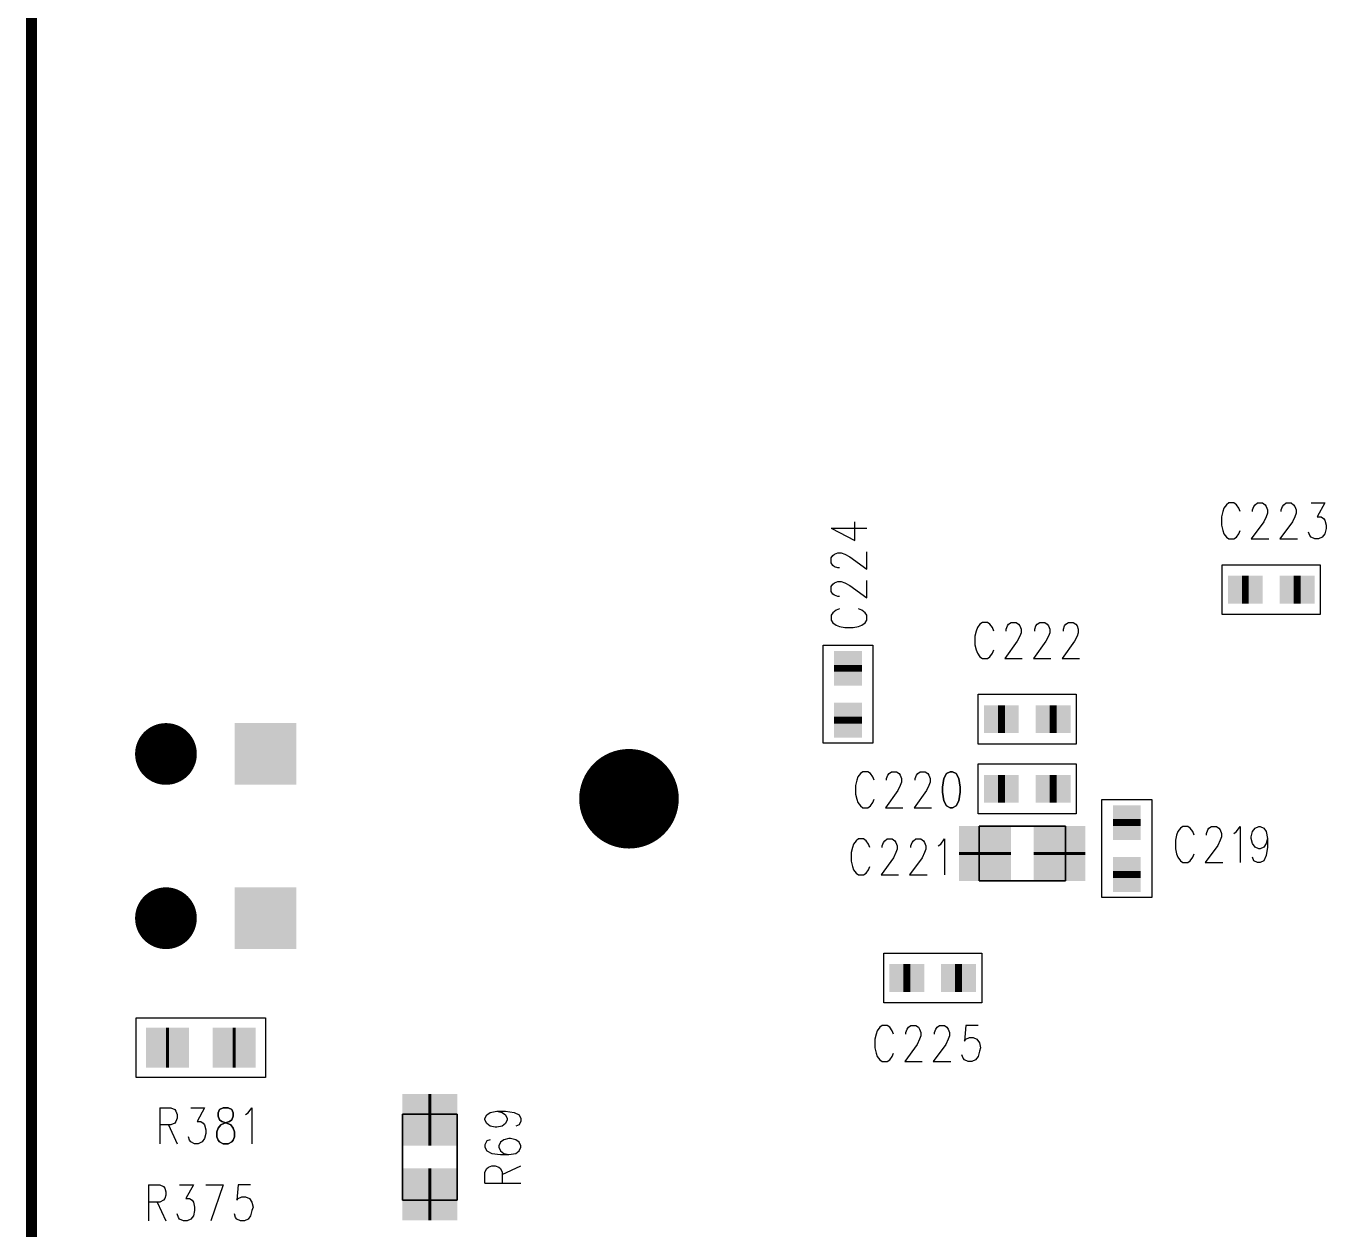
# Model space of a CAD drawing. Extents: x 12040 to 27945, y 10799 to 21199.
# Drawn here: x 15804 to 17110, y 17268 to 18477 of the extents above; entities that cross this region are included whole.
import ezdxf

# ---------------------------------------------------------------- set-up
doc = ezdxf.new("R2010")
doc.units = 0
doc.header["$MEASUREMENT"] = 0
doc.layers.add('ASSYDWGBOT_PHO', color=7, linetype='Continuous')

msp = doc.modelspace()

# ---------------------------------------------------------------- linework, layer by layer
at = {"layer": 'ASSYDWGBOT_PHO'}
for points, const_width in [([(15810, 20720.631), (15810, 13390.63)], 11.11), ([(17025.499, 17910.629), (17032.499, 17910.629)], 28), ([(17025.499, 17910.629), (17032.499, 17910.629)], 28), ([(17077.499, 17910.629), (17084.499, 17910.629)], 28), ([(17077.499, 17910.629), (17084.499, 17910.629)], 28), ([(16629.999, 17828.131), (16629.999, 17835.131)], 28), ([(16629.999, 17828.131), (16629.999, 17835.131)], 28), ([(16629.999, 17776.131), (16629.999, 17783.131)], 28), ([(16629.999, 17776.131), (16629.999, 17783.131)], 28), ([(16780.5, 17780.63), (16787.5, 17780.63)], 28), ([(16780.5, 17780.63), (16787.5, 17780.63)], 28), ([(16832.5, 17780.63), (16839.5, 17780.63)], 28), ([(16832.5, 17780.63), (16839.5, 17780.63)], 28), ([(16780.5, 17710.63), (16787.5, 17710.63)], 28), ([(16780.5, 17710.63), (16787.5, 17710.63)], 28), ([(16832.5, 17710.63), (16839.5, 17710.63)], 28), ([(16832.5, 17710.63), (16839.5, 17710.63)], 28), ([(16910, 17673.13), (16910, 17680.13)], 28), ([(16910, 17673.13), (16910, 17680.13)], 28), ([(16767.599, 17644.131), (16767.599, 17647.129)], 52), ([(16842.4, 17644.131), (16842.4, 17647.129)], 52), ([(16910, 17621.13), (16910, 17628.13)], 28), ([(16910, 17621.13), (16910, 17628.13)], 28), ([(16692.499, 17520.63), (16685.499, 17520.63)], 28), ([(16692.499, 17520.63), (16685.499, 17520.63)], 28), ([(16744.499, 17520.63), (16737.499, 17520.63)], 28), ([(16744.499, 17520.63), (16737.499, 17520.63)], 28), ([(15945, 17450.63), (15948, 17450.63)], 40), ([(16011.999, 17450.63), (16014.999, 17450.63)], 40), ([(16208.5, 17378.031), (16211.5, 17378.031)], 52), ([(16208.5, 17303.221), (16211.5, 17303.221)], 52)]:
    msp.add_lwpolyline(points, dxfattribs=dict(at, const_width=const_width))
for points in [[(17007.5, 17992.58), (17006.25, 17989.14)], [(17010, 17996.019), (17007.5, 17992.58)], [(17012.501, 17997.73), (17010, 17996.019)], [(17017.5, 17997.73), (17012.501, 17997.73)], [(17020, 17996.019), (17017.5, 17997.73)], [(17022.499, 17992.58), (17020, 17996.019)], [(17023.75, 17989.14), (17022.499, 17992.58)], [(17036.249, 17990.86), (17037.5, 17994.301)], [(17036.249, 17989.14), (17036.249, 17990.86)], [(17037.5, 17994.301), (17038.75, 17996.019)], [(17038.75, 17996.019), (17041.25, 17997.73)], [(17041.25, 17997.73), (17046.249, 17997.73)], [(17046.249, 17997.73), (17048.75, 17996.019)], [(17048.75, 17996.019), (17049.999, 17994.301)], [(17049.999, 17994.301), (17051.25, 17990.86)], [(17051.25, 17990.86), (17051.25, 17987.419)], [(17065.001, 17990.86), (17066.25, 17994.301)], [(17065.001, 17989.14), (17065.001, 17990.86)], [(17066.25, 17994.301), (17067.499, 17996.019)], [(17067.499, 17996.019), (17070, 17997.73)], [(17070, 17997.73), (17075.001, 17997.73)], [(17075.001, 17997.73), (17077.499, 17996.019)], [(17077.499, 17996.019), (17078.751, 17994.301)], [(17078.751, 17994.301), (17080, 17990.86)], [(17080, 17990.86), (17080, 17987.419)], [(17094.999, 17997.73), (17108.749, 17997.73)], [(17108.749, 17997.73), (17101.25, 17983.98)], [(16636.95, 17959.999), (16636.95, 17978.75)], [(17006.25, 17989.14), (17004.999, 17983.98)], [(17004.999, 17983.98), (17004.999, 17975.389)], [(17047.501, 17978.83), (17035, 17961.639)], [(17049.999, 17983.98), (17047.501, 17978.83)], [(17051.25, 17987.419), (17049.999, 17983.98)], [(17076.25, 17978.83), (17063.749, 17961.639)], [(17078.751, 17983.98), (17076.25, 17978.83)], [(17080, 17987.419), (17078.751, 17983.98)], [(17101.25, 17983.98), (17105, 17983.98)], [(17105, 17983.98), (17107.5, 17982.269)], [(17107.5, 17982.269), (17108.749, 17980.551)], [(17108.749, 17980.551), (17110.001, 17975.389)], [(16612.89, 17972.5), (16636.95, 17959.999)], [(16612.89, 17972.5), (16648.979, 17972.5)], [(17004.999, 17975.389), (17006.25, 17970.23)], [(17006.25, 17970.23), (17007.5, 17966.801)], [(17007.5, 17966.801), (17010, 17963.36)], [(17020, 17963.36), (17022.499, 17966.801)], [(17022.499, 17966.801), (17023.75, 17970.23)], [(17093.75, 17965.08), (17092.501, 17968.519)], [(17094.999, 17963.36), (17093.75, 17965.08)], [(17108.749, 17966.801), (17106.251, 17963.36)], [(17110.001, 17971.951), (17108.749, 17966.801)], [(17110.001, 17975.389), (17110.001, 17971.951)], [(17010, 17963.36), (17012.501, 17961.639)], [(17012.501, 17961.639), (17017.5, 17961.639)], [(17017.5, 17961.639), (17020, 17963.36)], [(17035, 17961.639), (17052.5, 17961.639)], [(17063.749, 17961.639), (17081.249, 17961.639)], [(17098.749, 17961.639), (17094.999, 17963.36)], [(17102.501, 17961.639), (17098.749, 17961.639)], [(17106.251, 17963.36), (17102.501, 17961.639)], [(16612.89, 17942.499), (16614.611, 17945)], [(16612.89, 17937.5), (16612.89, 17942.499)], [(16614.611, 17945), (16616.329, 17946.251)], [(16616.329, 17946.251), (16619.77, 17947.5)], [(16619.77, 17947.5), (16623.199, 17947.5)], [(16623.199, 17947.5), (16626.64, 17946.251)], [(16626.64, 17946.251), (16631.8, 17943.75)], [(16631.8, 17943.75), (16648.979, 17931.25)], [(16648.979, 17931.25), (16648.979, 17948.75)], [(16614.611, 17934.999), (16612.89, 17937.5)], [(16616.329, 17933.75), (16614.611, 17934.999)], [(16619.77, 17932.501), (16616.329, 17933.75)], [(16621.481, 17932.501), (16619.77, 17932.501)], [(17005.791, 17935.631), (17104.21, 17935.631)], [(17005.791, 17885.63), (17005.791, 17935.631)], [(17104.21, 17935.631), (17104.21, 17885.63)], [(16612.89, 17913.75), (16614.611, 17916.25)], [(16612.89, 17908.751), (16612.89, 17913.75)], [(16614.611, 17916.25), (16616.329, 17917.5)], [(16616.329, 17917.5), (16619.77, 17918.751)], [(16619.77, 17918.751), (16623.199, 17918.751)], [(16623.199, 17918.751), (16626.64, 17917.5)], [(16626.64, 17917.5), (16631.8, 17915.001)], [(16631.8, 17915.001), (16648.979, 17902.5)], [(16648.979, 17902.5), (16648.979, 17920)], [(16614.611, 17906.25), (16612.89, 17908.751)], [(16616.329, 17905.001), (16614.611, 17906.25)], [(16619.77, 17903.749), (16616.329, 17905.001)], [(16621.481, 17903.749), (16619.77, 17903.749)], [(16614.611, 17887.501), (16612.89, 17885)], [(16618.05, 17889.999), (16614.611, 17887.501)], [(16621.481, 17891.251), (16618.05, 17889.999)], [(16643.829, 17889.999), (16640.39, 17891.251)], [(16647.27, 17887.501), (16643.829, 17889.999)], [(16648.979, 17885), (16647.27, 17887.501)], [(16612.89, 17885), (16612.89, 17879.999)], [(16612.89, 17879.999), (16614.611, 17877.501)], [(16614.611, 17877.501), (16618.05, 17875)], [(16618.05, 17875), (16621.481, 17873.751)], [(16621.481, 17873.751), (16626.64, 17872.499)], [(16635.229, 17872.499), (16640.39, 17873.751)], [(16640.39, 17873.751), (16643.829, 17875)], [(16643.829, 17875), (16647.27, 17877.501)], [(16647.27, 17877.501), (16648.979, 17879.999)], [(16648.979, 17879.999), (16648.979, 17885)], [(16762.501, 17876.02), (16760, 17872.58)], [(16764.999, 17877.729), (16762.501, 17876.02)], [(16770, 17877.729), (16764.999, 17877.729)], [(16772.499, 17876.02), (16770, 17877.729)], [(16775, 17872.58), (16772.499, 17876.02)], [(16788.75, 17870.859), (16790.001, 17874.3)], [(16790.001, 17874.3), (16791.25, 17876.02)], [(16791.25, 17876.02), (16793.751, 17877.729)], [(16793.751, 17877.729), (16798.75, 17877.729)], [(16798.75, 17877.729), (16801.25, 17876.02)], [(16801.25, 17876.02), (16802.5, 17874.3)], [(16802.5, 17874.3), (16803.749, 17870.859)], [(16817.499, 17870.859), (16818.75, 17874.3)], [(16818.75, 17874.3), (16820, 17876.02)], [(16820, 17876.02), (16822.5, 17877.729)], [(16822.5, 17877.729), (16827.499, 17877.729)], [(16827.499, 17877.729), (16830, 17876.02)], [(16830, 17876.02), (16831.249, 17874.3)], [(16831.249, 17874.3), (16832.5, 17870.859)], [(16846.251, 17870.859), (16847.5, 17874.3)], [(16847.5, 17874.3), (16848.749, 17876.02)], [(16848.749, 17876.02), (16851.25, 17877.729)], [(16851.25, 17877.729), (16856.251, 17877.729)], [(16856.251, 17877.729), (16858.749, 17876.02)], [(16858.749, 17876.02), (16860.001, 17874.3)], [(16860.001, 17874.3), (16861.25, 17870.859)], [(17104.21, 17885.63), (17005.791, 17885.63)], [(16626.64, 17872.499), (16635.229, 17872.499)], [(16758.751, 17869.141), (16757.5, 17863.979)], [(16757.5, 17863.979), (16757.5, 17855.391)], [(16760, 17872.58), (16758.751, 17869.141)], [(16776.251, 17869.141), (16775, 17872.58)], [(16788.75, 17869.141), (16788.75, 17870.859)], [(16802.5, 17863.979), (16799.999, 17858.829)], [(16803.749, 17867.42), (16802.5, 17863.979)], [(16803.749, 17870.859), (16803.749, 17867.42)], [(16817.499, 17869.141), (16817.499, 17870.859)], [(16831.249, 17863.979), (16828.751, 17858.829)], [(16832.5, 17867.42), (16831.249, 17863.979)], [(16832.5, 17870.859), (16832.5, 17867.42)], [(16846.251, 17869.141), (16846.251, 17870.859)], [(16860.001, 17863.979), (16857.5, 17858.829)], [(16861.25, 17867.42), (16860.001, 17863.979)], [(16861.25, 17870.859), (16861.25, 17867.42)], [(16605, 17756.42), (16605, 17854.839)], [(16605, 17854.839), (16655.001, 17854.839)], [(16655.001, 17854.839), (16655.001, 17756.42)], [(16757.5, 17855.391), (16758.751, 17850.229)], [(16758.751, 17850.229), (16760, 17846.8)], [(16775, 17846.8), (16776.251, 17850.229)], [(16799.999, 17858.829), (16787.5, 17841.64)], [(16828.751, 17858.829), (16816.25, 17841.64)], [(16857.5, 17858.829), (16844.999, 17841.64)], [(16760, 17846.8), (16762.501, 17843.361)], [(16762.501, 17843.361), (16764.999, 17841.64)], [(16764.999, 17841.64), (16770, 17841.64)], [(16770, 17841.64), (16772.499, 17843.361)], [(16772.499, 17843.361), (16775, 17846.8)], [(16787.5, 17841.64), (16805, 17841.64)], [(16816.25, 17841.64), (16833.75, 17841.64)], [(16844.999, 17841.64), (16862.499, 17841.64)], [(16760.79, 17805.63), (16859.209, 17805.63)], [(16760.79, 17755.63), (16760.79, 17805.63)], [(16859.209, 17805.63), (16859.209, 17755.63)], [(16655.001, 17756.42), (16605, 17756.42)], [(16859.209, 17755.63), (16760.79, 17755.63)], [(16760.79, 17735.63), (16859.209, 17735.63)], [(16760.79, 17685.631), (16760.79, 17735.63)], [(16859.209, 17735.63), (16859.209, 17685.631)], [(16638.75, 17719.139), (16637.501, 17713.98)], [(16639.999, 17722.58), (16638.75, 17719.139)], [(16642.5, 17726.021), (16639.999, 17722.58)], [(16645, 17727.73), (16642.5, 17726.021)], [(16650, 17727.73), (16645, 17727.73)], [(16652.5, 17726.021), (16650, 17727.73)], [(16655.001, 17722.58), (16652.5, 17726.021)], [(16656.25, 17719.139), (16655.001, 17722.58)], [(16668.751, 17720.86), (16670, 17724.3)], [(16668.751, 17719.139), (16668.751, 17720.86)], [(16670, 17724.3), (16671.249, 17726.021)], [(16671.249, 17726.021), (16673.75, 17727.73)], [(16673.75, 17727.73), (16678.749, 17727.73)], [(16678.749, 17727.73), (16681.25, 17726.021)], [(16681.25, 17726.021), (16682.501, 17724.3)], [(16682.501, 17724.3), (16683.75, 17720.86)], [(16683.75, 17717.421), (16682.501, 17713.98)], [(16683.75, 17720.86), (16683.75, 17717.421)], [(16697.5, 17720.86), (16698.75, 17724.3)], [(16697.5, 17719.139), (16697.5, 17720.86)], [(16698.75, 17724.3), (16700.001, 17726.021)], [(16700.001, 17726.021), (16702.499, 17727.73)], [(16702.499, 17727.73), (16707.5, 17727.73)], [(16707.5, 17727.73), (16709.999, 17726.021)], [(16709.999, 17726.021), (16711.25, 17724.3)], [(16711.25, 17724.3), (16712.5, 17720.86)], [(16712.5, 17717.421), (16711.25, 17713.98)], [(16712.5, 17720.86), (16712.5, 17717.421)], [(16637.501, 17713.98), (16637.501, 17705.391)], [(16637.501, 17705.391), (16638.75, 17700.23)], [(16680, 17708.83), (16667.5, 17691.641)], [(16682.501, 17713.98), (16680, 17708.83)], [(16708.75, 17708.83), (16696.251, 17691.641)], [(16711.25, 17713.98), (16708.75, 17708.83)], [(16638.75, 17700.23), (16639.999, 17696.8)], [(16639.999, 17696.8), (16642.5, 17693.359)], [(16642.5, 17693.359), (16645, 17691.641)], [(16645, 17691.641), (16650, 17691.641)], [(16650, 17691.641), (16652.5, 17693.359)], [(16652.5, 17693.359), (16655.001, 17696.8)], [(16655.001, 17696.8), (16656.25, 17700.23)], [(16667.5, 17691.641), (16684.999, 17691.641)], [(16696.251, 17691.641), (16713.751, 17691.641)], [(16885, 17601.419), (16885, 17699.841)], [(16885, 17699.841), (16934.999, 17699.841)], [(16934.999, 17699.841), (16934.999, 17601.419)], [(16859.209, 17685.631), (16760.79, 17685.631)], [(16797.911, 17673.18), (16812.09, 17673.18)], [(16961.25, 17667.58), (16959.999, 17664.141)], [(16963.751, 17671.021), (16961.25, 17667.58)], [(16966.249, 17672.729), (16963.751, 17671.021)], [(16971.251, 17672.729), (16966.249, 17672.729)], [(16973.749, 17671.021), (16971.251, 17672.729)], [(16976.25, 17667.58), (16973.749, 17671.021)], [(16977.501, 17664.141), (16976.25, 17667.58)], [(16990, 17665.859), (16991.249, 17669.3)], [(16990, 17664.141), (16990, 17665.859)], [(16991.249, 17669.3), (16992.5, 17671.021)], [(16992.5, 17671.021), (16995.001, 17672.729)], [(16995.001, 17672.729), (17000, 17672.729)], [(17000, 17672.729), (17002.501, 17671.021)], [(17002.501, 17671.021), (17003.75, 17669.3)], [(17003.75, 17669.3), (17004.999, 17665.859)], [(17004.999, 17665.859), (17004.999, 17662.42)], [(17017.5, 17665.859), (17020, 17667.58)], [(17020, 17667.58), (17023.75, 17672.729)], [(17023.75, 17672.729), (17023.75, 17636.641)], [(17035, 17662.42), (17036.249, 17667.58)], [(17036.249, 17667.58), (17038.75, 17671.021)], [(17038.75, 17671.021), (17042.5, 17672.729)], [(17042.5, 17672.729), (17043.751, 17672.729)], [(17043.751, 17672.729), (17047.501, 17671.021)], [(17047.501, 17671.021), (17049.999, 17667.58)], [(17049.999, 17667.58), (17051.25, 17660.7)], [(16634.38, 17651.64), (16633.129, 17646.481)], [(16635.63, 17655.081), (16634.38, 17651.64)], [(16638.13, 17658.52), (16635.63, 17655.081)], [(16640.631, 17660.231), (16638.13, 17658.52)], [(16645.63, 17660.231), (16640.631, 17660.231)], [(16648.13, 17658.52), (16645.63, 17660.231)], [(16650.631, 17655.081), (16648.13, 17658.52)], [(16651.88, 17651.64), (16650.631, 17655.081)], [(16664.379, 17653.36), (16665.63, 17656.799)], [(16664.379, 17651.64), (16664.379, 17653.36)], [(16665.63, 17656.799), (16666.88, 17658.52)], [(16666.88, 17658.52), (16669.38, 17660.231)], [(16669.38, 17660.231), (16674.379, 17660.231)], [(16674.379, 17660.231), (16676.88, 17658.52)], [(16676.88, 17658.52), (16678.129, 17656.799)], [(16678.129, 17656.799), (16679.38, 17653.36)], [(16679.38, 17653.36), (16679.38, 17649.92)], [(16693.13, 17653.36), (16694.38, 17656.799)], [(16693.13, 17651.64), (16693.13, 17653.36)], [(16694.38, 17656.799), (16695.629, 17658.52)], [(16695.629, 17658.52), (16698.13, 17660.231)], [(16698.13, 17660.231), (16703.131, 17660.231)], [(16703.131, 17660.231), (16705.629, 17658.52)], [(16705.629, 17658.52), (16706.881, 17656.799)], [(16706.881, 17656.799), (16708.13, 17653.36)], [(16708.13, 17653.36), (16708.13, 17649.92)], [(16720.631, 17653.36), (16723.129, 17655.081)], [(16723.129, 17655.081), (16726.879, 17660.231)], [(16726.879, 17660.231), (16726.879, 17624.14)], [(16959.999, 17664.141), (16958.75, 17658.979)], [(16958.75, 17658.979), (16958.75, 17650.391)], [(17001.249, 17653.83), (16988.75, 17636.641)], [(17003.75, 17658.979), (17001.249, 17653.83)], [(17004.999, 17662.42), (17003.75, 17658.979)], [(17035, 17660.7), (17035, 17662.42)], [(17036.249, 17655.55), (17035, 17660.7)], [(17038.75, 17652.109), (17036.249, 17655.55)], [(17042.5, 17650.391), (17038.75, 17652.109)], [(17047.501, 17652.109), (17043.751, 17650.391)], [(17049.999, 17655.55), (17047.501, 17652.109)], [(17051.25, 17660.7), (17049.999, 17655.55)], [(17051.25, 17652.109), (17049.999, 17643.52)], [(17051.25, 17660.7), (17051.25, 17652.109)], [(16633.129, 17646.481), (16633.129, 17637.89)], [(16675.631, 17641.331), (16663.13, 17624.14)], [(16678.129, 17646.481), (16675.631, 17641.331)], [(16679.38, 17649.92), (16678.129, 17646.481)], [(16704.38, 17641.331), (16691.879, 17624.14)], [(16706.881, 17646.481), (16704.38, 17641.331)], [(16708.13, 17649.92), (16706.881, 17646.481)], [(16958.75, 17650.391), (16959.999, 17645.229)], [(16959.999, 17645.229), (16961.25, 17641.8)], [(16961.25, 17641.8), (16963.751, 17638.359)], [(16963.751, 17638.359), (16966.249, 17636.641)], [(16971.251, 17636.641), (16973.749, 17638.359)], [(16973.749, 17638.359), (16976.25, 17641.8)], [(16976.25, 17641.8), (16977.501, 17645.229)], [(17037.5, 17638.359), (17036.249, 17641.8)], [(17041.25, 17636.641), (17037.5, 17638.359)], [(17043.751, 17650.391), (17042.5, 17650.391)], [(17047.501, 17638.359), (17043.751, 17636.641)], [(17049.999, 17643.52), (17047.501, 17638.359)], [(16633.129, 17637.89), (16634.38, 17632.73)], [(16634.38, 17632.73), (16635.63, 17629.299)], [(16635.63, 17629.299), (16638.13, 17625.86)], [(16638.13, 17625.86), (16640.631, 17624.14)], [(16645.63, 17624.14), (16648.13, 17625.86)], [(16648.13, 17625.86), (16650.631, 17629.299)], [(16650.631, 17629.299), (16651.88, 17632.73)], [(16966.249, 17636.641), (16971.251, 17636.641)], [(16988.75, 17636.641), (17006.25, 17636.641)], [(17043.751, 17636.641), (17041.25, 17636.641)], [(16640.631, 17624.14), (16645.63, 17624.14)], [(16663.13, 17624.14), (16680.63, 17624.14)], [(16691.879, 17624.14), (16709.379, 17624.14)], [(16797.911, 17618.071), (16812.09, 17618.071)], [(16934.999, 17601.419), (16885, 17601.419)], [(16665.791, 17495.63), (16665.791, 17545.63)], [(16665.791, 17545.63), (16764.21, 17545.63)], [(16764.21, 17545.63), (16764.21, 17495.63)], [(16764.21, 17495.63), (16665.791, 17495.63)], [(15915, 17480.631), (16045, 17480.631)], [(15915, 17420.63), (15915, 17480.631)], [(16045, 17480.631), (16045, 17420.63)], [(16661.88, 17471.02), (16659.38, 17467.581)], [(16664.379, 17472.731), (16661.88, 17471.02)], [(16669.38, 17472.731), (16664.379, 17472.731)], [(16671.881, 17471.02), (16669.38, 17472.731)], [(16674.379, 17467.581), (16671.881, 17471.02)], [(16688.129, 17465.86), (16689.381, 17469.299)], [(16689.381, 17469.299), (16690.63, 17471.02)], [(16690.63, 17471.02), (16693.13, 17472.731)], [(16693.13, 17472.731), (16698.13, 17472.731)], [(16698.13, 17472.731), (16700.63, 17471.02)], [(16700.63, 17471.02), (16701.88, 17469.299)], [(16701.88, 17469.299), (16703.131, 17465.86)], [(16716.881, 17465.86), (16718.13, 17469.299)], [(16718.13, 17469.299), (16719.379, 17471.02)], [(16719.379, 17471.02), (16721.88, 17472.731)], [(16721.88, 17472.731), (16726.879, 17472.731)], [(16726.879, 17472.731), (16729.38, 17471.02)], [(16729.38, 17471.02), (16730.631, 17469.299)], [(16730.631, 17469.299), (16731.88, 17465.86)], [(16748.131, 17472.731), (16746.88, 17457.27)], [(16760.63, 17472.731), (16748.131, 17472.731)], [(16658.131, 17464.14), (16656.879, 17458.981)], [(16656.879, 17458.981), (16656.879, 17450.39)], [(16659.38, 17467.581), (16658.131, 17464.14)], [(16675.631, 17464.14), (16674.379, 17467.581)], [(16688.129, 17464.14), (16688.129, 17465.86)], [(16701.88, 17458.981), (16699.381, 17453.831)], [(16703.131, 17462.42), (16701.88, 17458.981)], [(16703.131, 17465.86), (16703.131, 17462.42)], [(16716.881, 17464.14), (16716.881, 17465.86)], [(16730.631, 17458.981), (16728.13, 17453.831)], [(16731.88, 17462.42), (16730.631, 17458.981)], [(16731.88, 17465.86), (16731.88, 17462.42)], [(16746.88, 17457.27), (16748.131, 17458.981)], [(16748.131, 17458.981), (16751.881, 17460.699)], [(16751.881, 17460.699), (16755.63, 17460.699)], [(16755.63, 17460.699), (16759.38, 17458.981)], [(16759.38, 17458.981), (16761.881, 17455.549)], [(16761.881, 17455.549), (16763.13, 17450.39)], [(16656.879, 17450.39), (16658.131, 17445.23)], [(16658.131, 17445.23), (16659.38, 17441.799)], [(16674.379, 17441.799), (16675.631, 17445.23)], [(16699.381, 17453.831), (16686.88, 17436.64)], [(16728.13, 17453.831), (16715.63, 17436.64)], [(16745.63, 17440.081), (16744.381, 17443.52)], [(16761.881, 17446.951), (16760.63, 17441.799)], [(16763.13, 17450.39), (16761.881, 17446.951)], [(16659.38, 17441.799), (16661.88, 17438.36)], [(16661.88, 17438.36), (16664.379, 17436.64)], [(16664.379, 17436.64), (16669.38, 17436.64)], [(16669.38, 17436.64), (16671.881, 17438.36)], [(16671.881, 17438.36), (16674.379, 17441.799)], [(16686.88, 17436.64), (16704.38, 17436.64)], [(16715.63, 17436.64), (16733.13, 17436.64)], [(16746.88, 17438.36), (16745.63, 17440.081)], [(16750.629, 17436.64), (16746.88, 17438.36)], [(16754.379, 17436.64), (16750.629, 17436.64)], [(16758.129, 17438.36), (16754.379, 17436.64)], [(16760.63, 17441.799), (16758.129, 17438.36)], [(16045, 17420.63), (15915, 17420.63)], [(15938.75, 17390.23), (15938.75, 17354.139)], [(15938.75, 17390.23), (15950, 17390.23)], [(15950, 17390.23), (15953.75, 17388.519)], [(15970, 17390.23), (15983.75, 17390.23)], [(15983.75, 17390.23), (15976.25, 17376.48)], [(16027.5, 17385.08), (16031.25, 17390.23)], [(16031.25, 17390.23), (16031.25, 17354.139)], [(15953.75, 17388.519), (15955, 17386.801)], [(15955, 17386.801), (15956.25, 17383.36)], [(15956.25, 17379.919), (15955, 17376.48)], [(15956.25, 17383.36), (15956.25, 17379.919)], [(16025, 17383.36), (16027.5, 17385.08)], [(16265.39, 17379.379), (16267.111, 17383.129)], [(16265.39, 17378.13), (16265.39, 17379.379)], [(16267.111, 17374.38), (16265.39, 17378.13)], [(16267.111, 17383.129), (16270.55, 17385.63)], [(16270.55, 17385.63), (16277.42, 17386.881)], [(16277.42, 17386.881), (16282.579, 17385.63)], [(16277.42, 17386.881), (16286.02, 17386.881)], [(16282.579, 17385.63), (16286.02, 17383.129)], [(16286.02, 17386.881), (16294.609, 17385.63)], [(16286.02, 17383.129), (16287.729, 17379.379)], [(16287.729, 17378.13), (16286.02, 17374.38)], [(16287.729, 17379.379), (16287.729, 17378.13)], [(16294.609, 17385.63), (16299.77, 17383.129)], [(16299.77, 17383.129), (16301.479, 17379.379)], [(16301.479, 17379.379), (16301.479, 17376.881)], [(15950, 17373.051), (15938.75, 17373.051)], [(15947.5, 17373.051), (15956.25, 17354.139)], [(15953.75, 17374.769), (15950, 17373.051)], [(15955, 17376.48), (15953.75, 17374.769)], [(15976.25, 17376.48), (15980, 17376.48)], [(15980, 17376.48), (15982.5, 17374.769)], [(15982.5, 17374.769), (15983.75, 17373.051)], [(15983.75, 17373.051), (15985, 17367.889)], [(15985, 17364.45), (15983.75, 17359.301)], [(15985, 17367.889), (15985, 17364.45)], [(16270.55, 17371.88), (16267.111, 17374.38)], [(16275.7, 17370.63), (16270.55, 17371.88)], [(16277.42, 17370.63), (16275.7, 17370.63)], [(16282.579, 17371.88), (16277.42, 17370.63)], [(16286.02, 17374.38), (16282.579, 17371.88)], [(16299.77, 17373.131), (16296.329, 17371.88)], [(16301.479, 17376.881), (16299.77, 17373.131)], [(15968.75, 17357.58), (15967.5, 17361.019)], [(15970, 17355.86), (15968.75, 17357.58)], [(15973.75, 17354.139), (15970, 17355.86)], [(15977.5, 17354.139), (15973.75, 17354.139)], [(15981.25, 17355.86), (15977.5, 17354.139)], [(15983.75, 17359.301), (15981.25, 17355.86)], [(16267.111, 17356.88), (16265.39, 17353.13)], [(16265.39, 17353.13), (16265.39, 17350.63)], [(16270.55, 17358.13), (16267.111, 17356.88)], [(16280.861, 17355.631), (16279.14, 17351.879)], [(16279.14, 17351.879), (16279.14, 17350.63)], [(16284.3, 17358.13), (16280.861, 17355.631)], [(16289.45, 17359.381), (16284.3, 17358.13)], [(16291.17, 17359.381), (16289.45, 17359.381)], [(16296.329, 17358.13), (16291.17, 17359.381)], [(16299.77, 17355.631), (16296.329, 17358.13)], [(16301.479, 17351.879), (16299.77, 17355.631)], [(16301.479, 17350.63), (16301.479, 17351.879)], [(16182.44, 17347.71), (16182.44, 17333.54)], [(16237.56, 17347.71), (16237.56, 17333.54)], [(16265.39, 17350.63), (16267.111, 17346.88)], [(16267.111, 17346.88), (16272.27, 17344.379)], [(16272.27, 17344.379), (16280.861, 17343.13)], [(16279.14, 17350.63), (16280.861, 17346.88)], [(16280.861, 17346.88), (16284.3, 17344.379)], [(16280.861, 17343.13), (16289.45, 17343.13)], [(16284.3, 17344.379), (16289.45, 17343.13)], [(16289.45, 17343.13), (16296.329, 17344.379)], [(16296.329, 17344.379), (16299.77, 17346.88)], [(16299.77, 17346.88), (16301.479, 17350.63)], [(16265.39, 17325.63), (16267.111, 17329.38)], [(16265.39, 17314.381), (16265.39, 17325.63)], [(16267.111, 17329.38), (16268.829, 17330.629)], [(16268.829, 17330.629), (16272.27, 17331.881)], [(16272.27, 17331.881), (16275.7, 17331.881)], [(16275.7, 17331.881), (16279.14, 17330.629)], [(16279.14, 17330.629), (16280.861, 17329.38)], [(16280.861, 17329.38), (16282.579, 17325.63)], [(16282.579, 17323.13), (16301.479, 17331.881)], [(16282.579, 17325.63), (16282.579, 17314.381)], [(15927.5, 17312.731), (15927.5, 17276.64)], [(15927.5, 17312.731), (15938.75, 17312.731)], [(15938.75, 17312.731), (15942.5, 17311.02)], [(15958.75, 17312.731), (15972.5, 17312.731)], [(15972.5, 17312.731), (15965, 17298.981)], [(15985, 17312.731), (16002.501, 17312.731)], [(16002.501, 17312.731), (15990, 17276.64)], [(16017.5, 17312.731), (16016.251, 17297.27)], [(16030.001, 17312.731), (16017.5, 17312.731)], [(16265.39, 17314.381), (16301.479, 17314.381)], [(15942.5, 17311.02), (15943.75, 17309.299)], [(15943.75, 17298.981), (15942.5, 17297.27)], [(15943.75, 17309.299), (15945, 17305.861)], [(15945, 17302.42), (15943.75, 17298.981)], [(15945, 17305.861), (15945, 17302.42)], [(15965, 17298.981), (15968.75, 17298.981)], [(15968.75, 17298.981), (15971.25, 17297.27)], [(16016.251, 17297.27), (16017.5, 17298.981)], [(16017.5, 17298.981), (16021.25, 17300.699)], [(16021.25, 17300.699), (16025, 17300.699)], [(16025, 17300.699), (16028.749, 17298.981)], [(16028.749, 17298.981), (16031.25, 17295.549)], [(15938.75, 17295.549), (15927.5, 17295.549)], [(15936.25, 17295.549), (15945, 17276.64)], [(15942.5, 17297.27), (15938.75, 17295.549)], [(15971.25, 17297.27), (15972.5, 17295.549)], [(15972.5, 17295.549), (15973.75, 17290.39)], [(15973.75, 17286.949), (15972.5, 17281.799)], [(15973.75, 17290.39), (15973.75, 17286.949)], [(16031.25, 17286.949), (16030.001, 17281.799)], [(16031.25, 17295.549), (16032.499, 17290.39)], [(16032.499, 17290.39), (16031.25, 17286.949)], [(15957.5, 17280.081), (15956.25, 17283.52)], [(15958.75, 17278.36), (15957.5, 17280.081)], [(15962.5, 17276.64), (15958.75, 17278.36)], [(15966.25, 17276.64), (15962.5, 17276.64)], [(15970, 17278.36), (15966.25, 17276.64)], [(15972.5, 17281.799), (15970, 17278.36)], [(16014.999, 17280.081), (16013.75, 17283.52)], [(16016.251, 17278.36), (16014.999, 17280.081)], [(16020, 17276.64), (16016.251, 17278.36)], [(16023.75, 17276.64), (16020, 17276.64)], [(16027.5, 17278.36), (16023.75, 17276.64)], [(16030.001, 17281.799), (16027.5, 17278.36)]]:
    msp.add_lwpolyline(points, dxfattribs=at)
for points, const_width in [([(15929.5, 17745.63, 1), (15960.5, 17745.63, 1), (15929.5, 17745.63)], 31), ([(16385, 17700.63, 1), (16435, 17700.63, 1), (16385, 17700.63)], 50), ([(15929.5, 17580.629, 1), (15960.5, 17580.629, 1), (15929.5, 17580.629)], 31)]:
    msp.add_lwpolyline(points, format="xyb", dxfattribs=dict(at, const_width=const_width))
for points in [[(16726.25, 17720.86), (16725, 17712.271)], [(16728.75, 17726.021), (16726.25, 17720.86)], [(16732.5, 17727.73), (16728.75, 17726.021)], [(16735.001, 17727.73), (16732.5, 17727.73)], [(16738.75, 17726.021), (16735.001, 17727.73)], [(16741.249, 17720.86), (16738.75, 17726.021)], [(16742.5, 17712.271), (16741.249, 17720.86)], [(16725, 17712.271), (16725, 17707.109)], [(16725, 17707.109), (16726.25, 17698.521)], [(16741.249, 17698.521), (16742.5, 17707.109)], [(16742.5, 17707.109), (16742.5, 17712.271)], [(16726.25, 17698.521), (16728.75, 17693.359)], [(16728.75, 17693.359), (16732.5, 17691.641)], [(16732.5, 17691.641), (16735.001, 17691.641)], [(16735.001, 17691.641), (16738.75, 17693.359)], [(16738.75, 17693.359), (16741.249, 17698.521)], [(16761.69, 17673.18), (16848.31, 17673.18)], [(16761.69, 17618.071), (16761.69, 17673.18)], [(16848.31, 17673.18), (16848.31, 17618.071)], [(16848.31, 17618.071), (16761.69, 17618.071)], [(16002.501, 17390.23), (15998.75, 17388.519)], [(16007.5, 17390.23), (16002.501, 17390.23)], [(16011.25, 17388.519), (16007.5, 17390.23)], [(15998.75, 17388.519), (15997.5, 17385.08)], [(15997.5, 17385.08), (15997.5, 17381.639)], [(15997.5, 17381.639), (15998.75, 17378.201)], [(15998.75, 17378.201), (16001.249, 17376.48)], [(16008.751, 17376.48), (16011.25, 17378.201)], [(16012.501, 17385.08), (16011.25, 17388.519)], [(16011.25, 17378.201), (16012.501, 17381.639)], [(16012.501, 17381.639), (16012.501, 17385.08)], [(16182.44, 17297.319), (16182.44, 17383.93)], [(16182.44, 17383.93), (16237.56, 17383.93)], [(16237.56, 17383.93), (16237.56, 17297.319)], [(15996.25, 17366.171), (15997.5, 17369.61)], [(15996.25, 17361.019), (15996.25, 17366.171)], [(15997.5, 17369.61), (16000, 17373.051)], [(16000, 17373.051), (16003.75, 17374.769)], [(16001.249, 17376.48), (16006.25, 17374.769)], [(16003.75, 17374.769), (16008.751, 17376.48)], [(16006.25, 17374.769), (16010, 17373.051)], [(16010, 17373.051), (16012.501, 17369.61)], [(16012.501, 17369.61), (16013.75, 17366.171)], [(16013.75, 17366.171), (16013.75, 17361.019)], [(15997.5, 17357.58), (15996.25, 17361.019)], [(15998.75, 17355.86), (15997.5, 17357.58)], [(16002.501, 17354.139), (15998.75, 17355.86)], [(16007.5, 17354.139), (16002.501, 17354.139)], [(16011.25, 17355.86), (16007.5, 17354.139)], [(16012.501, 17357.58), (16011.25, 17355.86)], [(16013.75, 17361.019), (16012.501, 17357.58)], [(16237.56, 17297.319), (16182.44, 17297.319)]]:
    msp.add_lwpolyline(points, close=True, dxfattribs=at)
for points in [[(17039.499, 17924.629), (17039.499, 17896.629), (17011.499, 17924.629), (17011.499, 17896.629)], [(17039.499, 17924.629), (17039.499, 17896.629), (17011.499, 17924.629), (17011.499, 17896.629)], [(17018.499, 17896.629), (17018.499, 17924.629), (17046.499, 17896.629), (17046.499, 17924.629)], [(17018.499, 17896.629), (17018.499, 17924.629), (17046.499, 17896.629), (17046.499, 17924.629)], [(17091.499, 17924.629), (17091.499, 17896.629), (17063.499, 17924.629), (17063.499, 17896.629)], [(17091.499, 17924.629), (17091.499, 17896.629), (17063.499, 17924.629), (17063.499, 17896.629)], [(17070.499, 17896.629), (17070.499, 17924.629), (17098.499, 17896.629), (17098.499, 17924.629)], [(17070.499, 17896.629), (17070.499, 17924.629), (17098.499, 17896.629), (17098.499, 17924.629)], [(16643.999, 17821.131), (16615.999, 17821.131), (16643.999, 17849.131), (16615.999, 17849.131)], [(16643.999, 17821.131), (16615.999, 17821.131), (16643.999, 17849.131), (16615.999, 17849.131)], [(16615.999, 17842.131), (16643.999, 17842.131), (16615.999, 17814.131), (16643.999, 17814.131)], [(16615.999, 17842.131), (16643.999, 17842.131), (16615.999, 17814.131), (16643.999, 17814.131)], [(16643.999, 17769.131), (16615.999, 17769.131), (16643.999, 17797.131), (16615.999, 17797.131)], [(16643.999, 17769.131), (16615.999, 17769.131), (16643.999, 17797.131), (16615.999, 17797.131)], [(16615.999, 17790.131), (16643.999, 17790.131), (16615.999, 17762.131), (16643.999, 17762.131)], [(16615.999, 17790.131), (16643.999, 17790.131), (16615.999, 17762.131), (16643.999, 17762.131)], [(16794.5, 17794.63), (16794.5, 17766.63), (16766.5, 17794.63), (16766.5, 17766.63)], [(16794.5, 17794.63), (16794.5, 17766.63), (16766.5, 17794.63), (16766.5, 17766.63)], [(16773.5, 17766.63), (16773.5, 17794.63), (16801.5, 17766.63), (16801.5, 17794.63)], [(16773.5, 17766.63), (16773.5, 17794.63), (16801.5, 17766.63), (16801.5, 17794.63)], [(16846.5, 17794.63), (16846.5, 17766.63), (16818.5, 17794.63), (16818.5, 17766.63)], [(16846.5, 17794.63), (16846.5, 17766.63), (16818.5, 17794.63), (16818.5, 17766.63)], [(16825.5, 17766.63), (16825.5, 17794.63), (16853.5, 17766.63), (16853.5, 17794.63)], [(16825.5, 17766.63), (16825.5, 17794.63), (16853.5, 17766.63), (16853.5, 17794.63)], [(16076, 17714.63), (16076, 17776.63), (16014, 17714.63), (16014, 17776.63)], [(16794.5, 17724.63), (16794.5, 17696.63), (16766.5, 17724.63), (16766.5, 17696.63)], [(16794.5, 17724.63), (16794.5, 17696.63), (16766.5, 17724.63), (16766.5, 17696.63)], [(16773.5, 17696.63), (16773.5, 17724.63), (16801.5, 17696.63), (16801.5, 17724.63)], [(16773.5, 17696.63), (16773.5, 17724.63), (16801.5, 17696.63), (16801.5, 17724.63)], [(16846.5, 17724.63), (16846.5, 17696.63), (16818.5, 17724.63), (16818.5, 17696.63)], [(16846.5, 17724.63), (16846.5, 17696.63), (16818.5, 17724.63), (16818.5, 17696.63)], [(16825.5, 17696.63), (16825.5, 17724.63), (16853.5, 17696.63), (16853.5, 17724.63)], [(16825.5, 17696.63), (16825.5, 17724.63), (16853.5, 17696.63), (16853.5, 17724.63)], [(16924, 17666.13), (16896, 17666.13), (16924, 17694.13), (16896, 17694.13)], [(16924, 17666.13), (16896, 17666.13), (16924, 17694.13), (16896, 17694.13)], [(16896, 17687.13), (16924, 17687.13), (16896, 17659.13), (16924, 17659.13)], [(16896, 17687.13), (16924, 17687.13), (16896, 17659.13), (16924, 17659.13)], [(16793.599, 17621.129), (16741.599, 17621.129), (16793.599, 17673.129), (16741.599, 17673.129)], [(16741.599, 17670.131), (16793.599, 17670.131), (16741.599, 17618.131), (16793.599, 17618.131)], [(16868.4, 17621.129), (16816.4, 17621.129), (16868.4, 17673.129), (16816.4, 17673.129)], [(16816.4, 17670.131), (16868.4, 17670.131), (16816.4, 17618.131), (16868.4, 17618.131)], [(16924, 17614.13), (16896, 17614.13), (16924, 17642.13), (16896, 17642.13)], [(16924, 17614.13), (16896, 17614.13), (16924, 17642.13), (16896, 17642.13)], [(16896, 17635.13), (16924, 17635.13), (16896, 17607.13), (16924, 17607.13)], [(16896, 17635.13), (16924, 17635.13), (16896, 17607.13), (16924, 17607.13)], [(16076, 17549.629), (16076, 17611.629), (16014, 17549.629), (16014, 17611.629)], [(16699.499, 17534.63), (16699.499, 17506.63), (16671.499, 17534.63), (16671.499, 17506.63)], [(16699.499, 17534.63), (16699.499, 17506.63), (16671.499, 17534.63), (16671.499, 17506.63)], [(16678.499, 17506.63), (16678.499, 17534.63), (16706.499, 17506.63), (16706.499, 17534.63)], [(16678.499, 17506.63), (16678.499, 17534.63), (16706.499, 17506.63), (16706.499, 17534.63)], [(16751.499, 17534.63), (16751.499, 17506.63), (16723.499, 17534.63), (16723.499, 17506.63)], [(16751.499, 17534.63), (16751.499, 17506.63), (16723.499, 17534.63), (16723.499, 17506.63)], [(16730.499, 17506.63), (16730.499, 17534.63), (16758.499, 17506.63), (16758.499, 17534.63)], [(16730.499, 17506.63), (16730.499, 17534.63), (16758.499, 17506.63), (16758.499, 17534.63)], [(15965, 17470.63), (15965, 17430.63), (15925, 17470.63), (15925, 17430.63)], [(15928, 17430.63), (15928, 17470.63), (15968, 17430.63), (15968, 17470.63)], [(16031.999, 17470.63), (16031.999, 17430.63), (15991.999, 17470.63), (15991.999, 17430.63)], [(15994.999, 17430.63), (15994.999, 17470.63), (16034.999, 17430.63), (16034.999, 17470.63)], [(16234.5, 17404.031), (16234.5, 17352.031), (16182.5, 17404.031), (16182.5, 17352.031)], [(16185.5, 17352.031), (16185.5, 17404.031), (16237.5, 17352.031), (16237.5, 17404.031)], [(16234.5, 17329.221), (16234.5, 17277.221), (16182.5, 17329.221), (16182.5, 17277.221)], [(16185.5, 17277.221), (16185.5, 17329.221), (16237.5, 17277.221), (16237.5, 17329.221)]]:
    msp.add_solid(points, dxfattribs=at)

doc.saveas('drawing.dxf')
